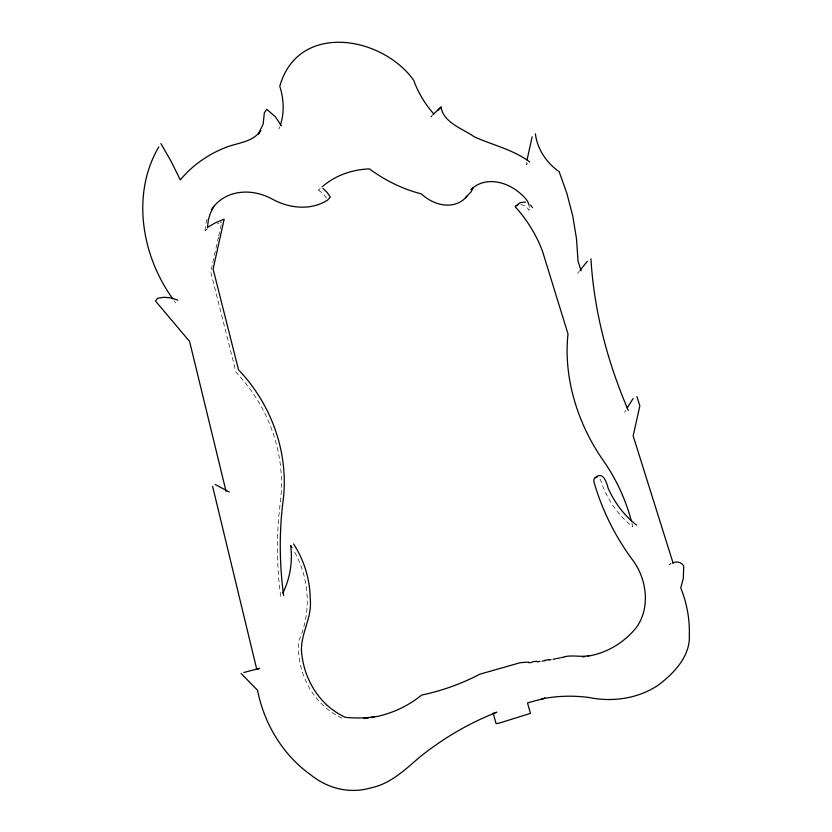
<?xml version="1.0" encoding="UTF-8"?>
<svg xmlns="http://www.w3.org/2000/svg" width="832" height="832" viewBox="0 0 832 832"><rect width="100%" height="100%" fill="white"/><g stroke="black" fill="none" stroke-linecap="round" stroke-linejoin="round"><path stroke-width="0.62" stroke-dasharray="4.16 3.12" d="M526.698 162.323L526.365 164.746L527.998 163.322M218.473 237.12L210.735 271.918L235.997 372.226A161.793 153.046 35.2 0 1 280.27 502.996A321.558 261.331 69.3 0 0 280.779 596.918A84.344 79.924 60.6 0 0 281.84 594.994M218.743 235.872L221.51 223.454M278.866 129.137L279.698 126.974M624.51 412.339L625.83 410.218M206.908 219.419A52.447 44.075 40.6 0 0 205.13 230.454L206.679 228.457M577.574 273.281L579.218 271.284M326.466 198.141A24.274 19.874 42.9 0 0 318.521 190.143L320.538 187.886M432.463 115.18L430.81 117.073L432.297 115.523M670.654 563.607L669.053 564.522L672.11 563.524M174.096 300.799L175.51 302.89M318.521 190.143A106.184 86.746 48.9 0 1 320.206 188.531M342.025 718.089A73.091 65.01 76.2 0 1 298.667 641.118A96.46 91.614 70.7 0 0 293.197 549.598M520.759 204.63A10.015 7.654 51.7 0 1 529.131 210.288A12.376 9.443 51.3 0 0 529.37 208.374M529.256 206.346A12.376 9.443 51.3 0 1 529.36 207.366M631.894 523.13A159.068 132.444 67.1 0 1 632.746 526.666A75.899 58.084 64.2 0 1 600.798 480.615A4.358 3.442 64.3 0 0 598.905 477.963M205.13 230.454A84.178 72.353 42.4 0 1 207.719 228.769M217.381 223.839A84.178 72.353 42.4 0 1 218.837 223.257M220.303 222.716A84.178 72.353 42.4 0 1 221.79 222.206"/><path stroke-width="1.25" d="M527.062 159.91L532.137 136.781M280.457 124.79C284.544 112.33 283.754 98.665 279.791 86.278C297.856 21.902 381.566 35.412 413.712 80.298C418.132 92.685 425.11 104.094 433.784 113.963M473.221 187.637L471.255 191.568L465.483 197.808M158.798 146.91C131.019 194.199 141.742 255.653 172.682 298.709M213.793 206.554L210.454 212.94L208.322 219.96L207.449 227.458L215.478 222.747L224.172 219.19L213.106 269.079L238.534 369.824C271.586 404.31 289.245 453.554 283.057 501.176C279.074 532.47 279.438 564.273 283.639 595.525M627.151 408.086L633.11 398.518M580.029 270.286L587.392 261.3M433.035 114.577L441.002 107.047C443.591 122.949 462.602 128.502 474.219 136.781C492.679 145.163 513.094 149.5 529.641 161.907M438.006 110.167L441.002 107.047M516.048 205.91L520.364 202.54L525.418 202.145M595.327 477.599C603.127 470.829 606.59 482.279 608.036 487.947C614.39 502.424 624.125 515.507 636.688 525.169M672.703 562.942C676.499 560.82 681.325 562.234 683.706 565.77L683.342 578.302L680.742 587.87C686.764 602.794 689.822 618.946 689.322 635.045C690.425 656.084 674.263 672.932 658.663 684.861C638.425 698.682 612.446 702.354 588.682 697.455C572.926 695.375 556.837 695.885 541.247 699.005L545.126 698.173L527.488 702.884L530.462 713.367L499.845 722.925L496.09 723.653L493.147 713.055M243.88 672.454L259.594 668.377L256.786 669.438L212.618 486.398M564.824 656.687C572.614 654.867 580.778 657.353 588.702 655.647M494.395 712.795L496.881 712.275C468.863 723.06 442.801 738.587 419.401 757.349C404.851 769.954 390.083 784.056 370.5 787.966C349.596 794.061 327.714 788.518 310.866 774.935C282.922 755.071 264.118 723.788 257.556 690.31L241.124 673.504M544.908 660.254L548.943 659.651M374.109 716.799C364.541 718.203 354.827 718.349 345.218 717.288C338.333 714.054 332.02 709.748 326.414 704.621C312.894 691.829 304.346 674.211 302.016 655.803C298.48 636.303 312.489 619.122 310.232 599.342C310.107 579.769 304.242 560.331 293.55 543.941M532.646 661.731L536.754 661.294M528.518 662.106L520.187 662.698L479.825 674.201A288.974 251.586 54.3 0 1 421.658 695.053A130.811 117.27 69.9 0 1 370.802 717.6M177.757 300.134L171.111 297.939L164.268 297.274L157.633 298.199L155.459 300.976L189.592 341.453L226.054 491.338M215.134 484.463L229.247 491.962M323.055 188.479L327.142 192.452L330.366 197.07L327.642 200.044A59.488 47.788 40.9 0 1 272.262 199.098A52.447 44.075 40.6 0 0 211.463 209.633M530.514 205.14L532.459 207.594M160.898 143.541L171.174 161.491L180.315 179.868C192.046 165.776 207.386 154.825 224.39 148.013C236.673 142.688 252.481 142.698 260.811 130.624L258.357 133.91L263.162 124.093L264.337 112.767L266.791 109.418L275.35 116.709L281.382 125.861M628.306 410.426C607.62 362.43 594.058 311.095 590.928 258.835M636.906 396.552L639.85 405.85L633.162 435.906L673.13 563.191M581.1 270.847L578.032 261.092L576.482 238.638L572.78 216.122L566.977 193.721L559.156 171.631C546.582 162.989 537.274 149.136 535.402 133.858M321.932 186.982A106.184 86.746 48.9 0 1 369.418 168.896A127.982 96.325 45 0 0 421.335 193.846A36.525 28.35 47.7 0 0 466.866 196.165M587.954 656.167A118.435 95.94 67.2 0 0 634.494 629.762A52.218 41.579 69.8 0 0 632.642 559.988A180.918 133.214 64.3 0 1 593.986 482.061A4.358 3.442 64.3 0 1 597.074 477.235M584.74 656.646A118.435 95.94 67.2 0 1 582.566 656.895M564.834 656.812A383.178 309.556 52.2 0 1 560.934 657.686M559.957 657.904A383.178 309.556 52.2 0 1 557.014 658.507M556.036 658.705A383.178 309.556 52.2 0 1 553.072 659.277M551.086 659.641A383.178 309.556 52.2 0 1 549.089 659.984M545.095 660.65A383.178 309.556 52.2 0 1 542.079 661.097M540.062 661.388A383.178 309.556 52.2 0 1 537.014 661.794M531.918 662.397A383.178 309.556 52.2 0 1 528.85 662.719M368.451 717.933A130.811 117.27 69.9 0 1 363.709 718.432M470.881 189.623A44.314 34.268 51.3 0 1 525.502 198.526A12.376 9.443 51.3 0 1 529.069 205.317M518.211 204.828A10.015 7.654 51.7 0 0 515.185 206.742A112.726 90.241 51.3 0 1 542.516 251.306L568.017 333.996A153.348 113.651 61.2 0 0 603.325 460.595A159.068 132.444 67.1 0 1 631.28 520.77M291.97 547.56A96.46 91.614 70.7 0 0 290.69 545.563A84.344 79.924 60.6 0 1 282.838 593.039"/></g></svg>
